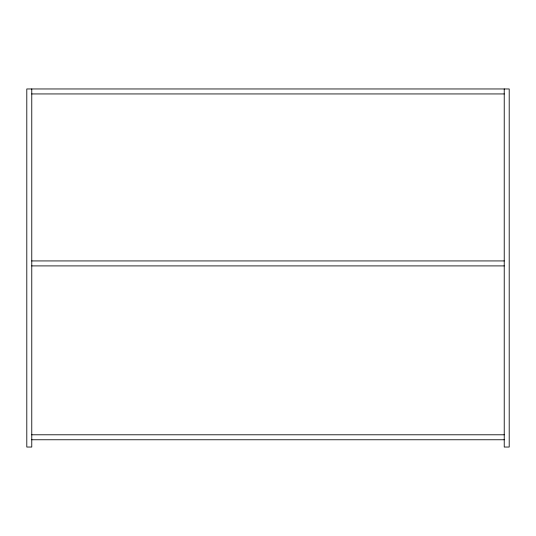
<?xml version="1.0" encoding="UTF-8"?>
<svg xmlns="http://www.w3.org/2000/svg" width="536" height="536" viewBox="0 0 536 536"><rect width="100%" height="100%" fill="white"/><g stroke="black" fill="none" stroke-linecap="round" stroke-linejoin="round"><path stroke-width="0.8" d="M31.771 93.941L504.229 93.941M31.771 260.932L504.229 260.932M31.771 265.903L504.229 265.903M31.771 434.79L504.229 434.79M31.771 439.761L504.229 439.761M504.229 88.963L504.229 447.037L509.2 447.037L509.2 88.963L26.8 88.963L26.8 447.037L31.771 447.037L31.771 88.963"/></g></svg>
